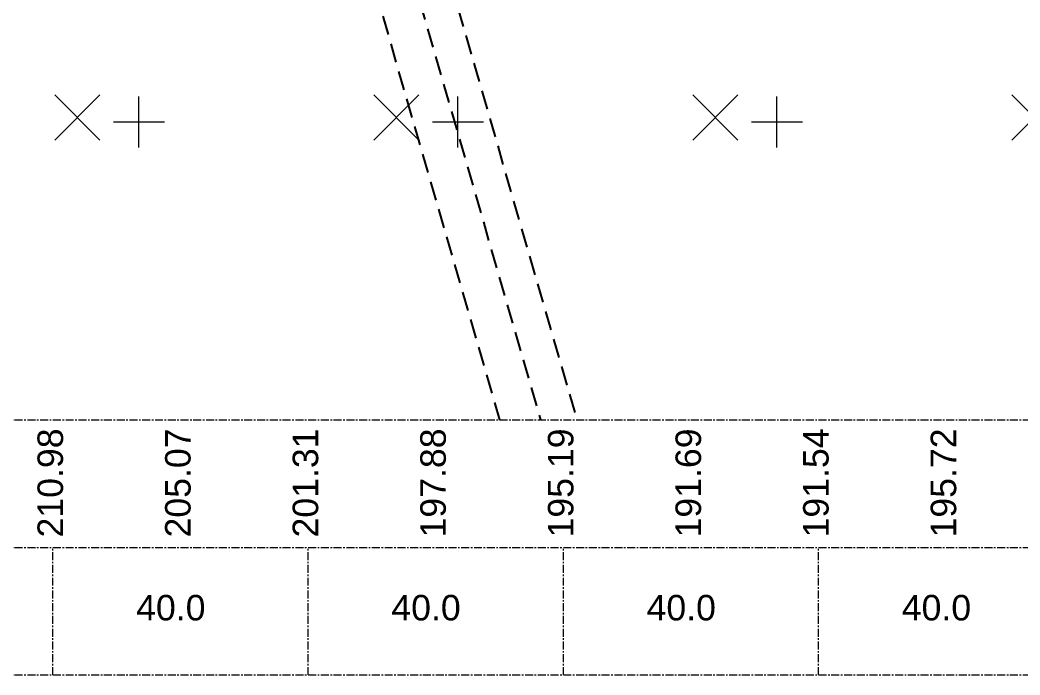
# Model space of a CAD drawing. Header units: inches. Extents: x 444671 to 463716, y 1783086 to 1794968.
# Drawn here: x 457575.4 to 457732.1, y 1788998.4 to 1789101 of the extents above; entities that cross this region are included whole.
import ezdxf
from ezdxf.enums import TextEntityAlignment as Align

# ---------------------------------------------------------------- set-up
doc = ezdxf.new("R2010")
doc.units = ezdxf.units.IN
doc.header["$MEASUREMENT"] = 0
doc.linetypes.add('CENTER', pattern=[2, 1.25, -0.25, 0.25, -0.25])
doc.linetypes.add('HIDDEN', pattern=[0.375, 0.25, -0.125])
for name, color, linetype, lineweight in [('dgay', 1, 'Continuous', 25), ('PEGCT', 7, 'Continuous', 15), ('Texdoi', 40, 'Continuous', 15), ('thoc', 252, 'Continuous', 13)]:
    doc.layers.add(name, color=color, linetype=linetype, lineweight=lineweight)
doc.layers.add('Tam', color=1, linetype='CENTER')
doc.styles.add('2', font='', dxfattribs={"height": 4})
doc.styles.add('25', font='', dxfattribs={"height": 5})
doc.styles.get('2').set_extended_font_data('.VnArial')
doc.styles.get('25').set_extended_font_data('.VnArial')

# ---------------------------------------------------------------- blocks, each defined once
blk = doc.blocks.new('A$C7D350064')
at = {"lineweight": 20}
for p, q in [((-971.83, 0), (75.99, 0)), ((-971.83, -20), (75.99, -20)), ((-971.83, -40), (75.99, -40))]:
    blk.add_line(p, q, dxfattribs=at)
for points in [[(-637.83, -40), (-637.83, -20)], [(-597.83, -40), (-597.83, -20)], [(-557.83, -40), (-557.83, -20)], [(-517.83, -40), (-517.83, -20)]]:
    blk.add_lwpolyline(points, dxfattribs=at)
at = {"layer": 'thoc'}
for points in [[(-630.48, 43.82), (-637.55, 50.9)], [(-630.48, 50.9), (-637.55, 43.82)], [(-624.36, 42.67), (-624.36, 50.67)], [(-580.48, 43.82), (-587.55, 50.9)], [(-580.48, 50.9), (-587.55, 43.82)], [(-574.36, 42.67), (-574.36, 50.67)], [(-530.48, 43.82), (-537.55, 50.9)], [(-530.48, 50.9), (-537.55, 43.82)], [(-524.36, 42.67), (-524.36, 50.67)], [(-480.48, 43.82), (-487.55, 50.9)], [(-480.48, 50.9), (-487.55, 43.82)], [(-628.36, 46.67), (-620.36, 46.67)], [(-578.36, 46.67), (-570.36, 46.67)], [(-528.36, 46.67), (-520.36, 46.67)]]:
    blk.add_lwpolyline(points, dxfattribs=at)
at = {"lineweight": 20, "style": '2'}
for p in [(-619.35, -29.45), (-579.35, -29.45), (-539.35, -29.45), (-499.35, -29.45)]:
    blk.add_text('40.0', height=4, dxfattribs=at).set_placement(p, align=Align.MIDDLE_CENTER)
at = {"layer": 'PEGCT', "style": '25'}
for s, p in [('191.54', (-515.05, -9.91)), ('210.98', (-635.05, -9.91)), ('205.07', (-615.05, -9.91)), ('201.31', (-595.05, -9.91)), ('197.88', (-575.05, -9.91)), ('195.19', (-555.05, -9.91)), ('191.69', (-535.05, -9.91)), ('195.72', (-495.05, -9.91))]:
    blk.add_text(s, height=4, rotation=90, dxfattribs=at).set_placement(p, align=Align.BOTTOM_CENTER)
blk = doc.blocks.new('Ranh gioi DC va dut gay TKKT')
at = {"layer": 'dgay', "color": 250, "linetype": 'HIDDEN', "ltscale": 12}
for points in [[(-634.26, 134.56), (-575.96, -67)], [(-627.24, 132.58), (-569.51, -67)], [(-621.24, 131.52), (-563.82, -67)]]:
    blk.add_lwpolyline(points, dxfattribs=at)

msp = doc.modelspace()

# ---------------------------------------------------------------- block references
at = {"layer": 'Tam'}
msp.add_blockref('A$C7D350064', (458218.363, 1789038.3548), dxfattribs=at)
at = {"layer": 'Texdoi'}
msp.add_blockref('Ranh gioi DC va dut gay TKKT', (458226.4703, 1789105.3548), dxfattribs=at)

doc.saveas('drawing.dxf')
